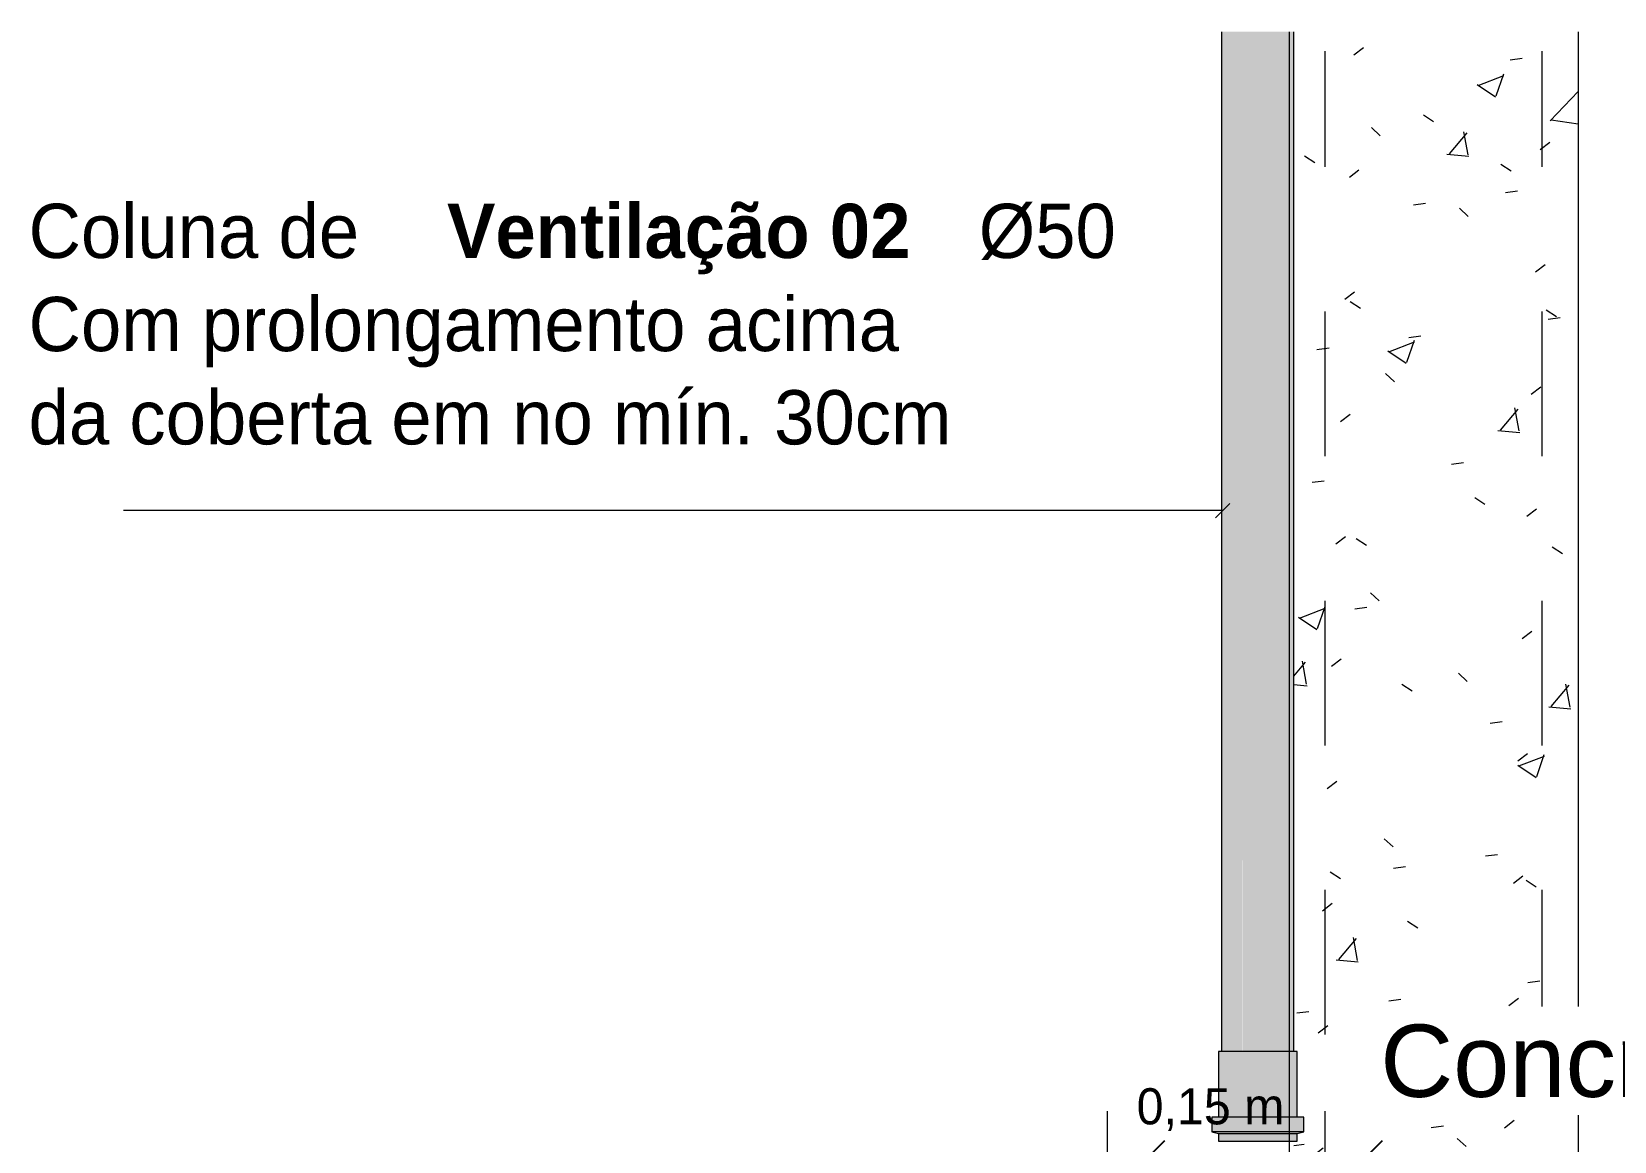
# Model space of a CAD drawing. Header units: metres. Extents: x 1.1 to 88.1, y -3.7 to 23.8.
# Drawn here: x 48.12 to 49.214, y 0.126 to 0.894 of the extents above; entities that cross this region are included whole.
import ezdxf

# ---------------------------------------------------------------- set-up
doc = ezdxf.new("R2010")
doc.units = ezdxf.units.M
doc.linetypes.add('Projeção', pattern=[0.003969, 0.002381, -0.001587])
for name, color, linetype, lineweight in [('A-ANNO-DIMS', 7, 'Continuous', 5), ('A-ANNO-DIMS-25', 7, 'Continuous', 5), ('A-FLOR-OVHD', 7, 'Projeção', 5), ('A-GENM-IDEN', 7, 'Continuous', 5), ('G-ANNO-TEXT', 7, 'Continuous', 5), ('P-PIPE', 7, 'Continuous', 5), ('S-COLS', 7, 'Continuous', 5)]:
    doc.layers.add(name, color=color, linetype=linetype, lineweight=lineweight)
doc.styles.add('Arial_4', font='arial.ttf', dxfattribs={"height": 0.05})
doc.styles.add('Century Gothic_2', font='GOTHIC.TTF', dxfattribs={"height": 0.025})
doc.styles.add('Century Gothic_3', font='GOTHIC.TTF', dxfattribs={"height": 0.0375})
doc.styles.add('Century Gothic_B_1', font='GOTHICB.TTF', dxfattribs={"height": 0.0375})
doc.dimstyles.new('Setores_1_mm', dxfattribs={"dimscale": 0.3048, "dimtxt": 0.026104, "dimasz": 0.260417, "dimexe": 0.19685, "dimexo": 0.123031, "dimgap": 0.143537, "dimtad": 1, "dimrnd": 0.01, "dimzin": 0, "dimdsep": 46, "dimtxsty": 'Century Gothic_2', "dimblk1": 'OBLIQUE', "dimblk2": 'OBLIQUE', "dimsah": 1, "dimcen": 0.09, "dimazin": 0, "dimtfac": 1, "dimtdec": 4, "dimtix": 1, "dimtmove": 0, "dimatfit": 3, "dimfxl": 1, "dimtvp": 1, "dimtolj": 1, "dimtzin": 0, "dimarcsym": 2})

# ---------------------------------------------------------------- blocks, each defined once
blk = doc.blocks.new('Pilar retangular - 20 x 40 cm-4048671-AA')
at = {"layer": 'S-COLS', "true_color": 0xeaeaea}
h = blk.add_hatch(dxfattribs=at)
h.set_pattern_fill('FP_6', color=254, style=0, pattern_type=2)
h.set_pattern_definition([(50, (-10.541, 1.515), (0.18219, -0.015938), [0.01905, -0.20955]), (355, (-10.541, 1.515), (-0.035242, 0.191059), [0.01524, -0.16764]), (100.451, (-10.526, 1.514), (0.146942, 0.17512), [0.01619, -0.17809]), (46.184, (-10.541, 1.566), (0.271077, -0.042045), [0.02857, -0.31432]), (96.636, (-10.518, 1.562), (0.237407, 0.247433), [0.02429, -0.26714]), (351.184, (-10.541, 1.566), (0.237406, 0.247428), [0.02286, -0.25146]), (21, (-10.516, 1.553), (0.15162, -0.102267), [0.01905, -0.20955]), (326, (-10.516, 1.553), (0.061803, 0.18419), [0.01524, -0.16764]), (71.451, (-10.503, 1.545), (0.213418, 0.081924), [0.01619, -0.17809]), (37.5, (-10.541, 1.515), (0.0030864, 0.084551), [0.00838, -0.15723, 0.00838, -0.1618, -0.16827]), (37.5, (-10.541, 1.515), (0.0030864, 0.084551), [-0.33579, 0.00838, -0.15989]), (7.5, (-10.541, 1.515), (0.0668157, 0.1001782), [0.00838, -0.08865, 0.00838, -0.15342, -0.06413]), (7.5, (-10.541, 1.515), (0.0668157, 0.1001782), [-0.25883, 0.00838, -0.05575]), (327.5, (-10.598, 1.515), (0.1355866, -0.0057276), [0.00838, -0.05512, 0.00838, -0.18974, -0.26289]), (327.5, (-10.598, 1.515), (0.1355866, -0.0057276), [-0.26162, 0.00838, -0.25451]), (317.5, (-10.623, 1.515), (0.148125, 0.025429), [0.00838, -0.07417, 0.00838, -0.12319, -0.18669]), (317.5, (-10.623, 1.515), (0.148125, 0.025429), [-0.21412, 0.00838, -0.17831])])
h.paths.add_polyline_path([(-9.4001, -0.3), (-9.4001, -0.1), (-9.4218, -0.1), (-9.4217, -0.111), (-9.4195, -0.111), (-9.4195, -0.1564), (-9.4149, -0.1564), (-9.4154, -0.1665), (-9.4199, -0.1677), (-9.4195, -0.173), (-9.4217, -0.173), (-9.4215, -0.1852), (-9.4188, -0.1888), (-9.4152, -0.1988), (-9.4154, -0.2105), (-9.4194, -0.2207), (-9.4251, -0.2279), (-9.4251, -0.3)])
h.paths.add_polyline_path([(-9.2373, 0), (-9.2251, 0), (-9.2251, 0.8935), (-9.4218, 0.8935), (-9.4217, 0.1882), (-9.4195, 0.1882), (-9.4195, 0.1428), (-9.4149, 0.1428), (-9.4154, 0.1327), (-9.4199, 0.1315), (-9.4195, 0.1262), (-9.4217, 0.1262), (-9.4217, 0.1053), (-9.4201, 0.1022), (-9.42, 0.0949), (-9.419, 0.094), (-9.4158, 0.0885), (-9.4147, 0.0826), (-9.4154, 0.0713), (-9.4195, 0.0638), (-9.4195, 0.0462), (-9.4192, 0.0459), (-9.416, 0.0404), (-9.4149, 0.0346), (-9.4155, 0.0233), (-9.4192, 0.0162), (-9.4218, 0.014), (-9.4217, 0), (-9.2501, 0)])
at = {"layer": 'S-COLS', "color": 253, "true_color": 0xaaaaaa}
for p, q in [((-9.4251, 0.8935), (-9.4251, 0)), ((-9.2251, 0.8935), (-9.2251, 0)), ((-9.4251, -0.1), (-9.4251, -0.3)), ((-9.4001, -0.3), (-9.4251, -0.3))]:
    blk.add_line(p, q, dxfattribs=at)
blk = doc.blocks.new('Luva Simples para Conexão - Serie Normal - Esgoto - MEP - Tigre - Standard-V51-AA')
at = {"layer": 'P-PIPE', "true_color": 0xf5ebeb}
for points in [[(-9.473, 0.1428), (-9.4467, 0.1428), (-9.4467, 0.1882), (-9.4739, 0.1882), (-9.4739, 0.1428)], [(-9.4227, 0.1428), (-9.4195, 0.1428), (-9.4195, 0.1882), (-9.4467, 0.1882), (-9.4467, 0.1428), (-9.4232, 0.1428)], [(-9.4483, 0.1327), (-9.4467, 0.1327), (-9.4467, 0.1428), (-9.4785, 0.1428), (-9.478, 0.1327), (-9.4491, 0.1327)], [(-9.4154, 0.1327), (-9.4149, 0.1428), (-9.4467, 0.1428), (-9.4467, 0.1327), (-9.416, 0.1327)], [(-9.4467, 0.1315), (-9.4467, 0.1327), (-9.4774, 0.1325), (-9.473, 0.1315), (-9.4477, 0.1315)], [(-9.4654, 0.1262), (-9.4467, 0.1262), (-9.4467, 0.1315), (-9.4735, 0.1315), (-9.4739, 0.1262), (-9.4659, 0.1262)], [(-9.4374, 0.1315), (-9.4192, 0.1317), (-9.416, 0.1327), (-9.4467, 0.1327), (-9.4467, 0.1315), (-9.4385, 0.1315)], [(-9.4218, 0.1262), (-9.4195, 0.1262), (-9.4199, 0.1315), (-9.4467, 0.1315), (-9.4467, 0.1262), (-9.4221, 0.1262)]]:
    blk.add_hatch(color=7, dxfattribs=at).paths.add_polyline_path(points)
at = {"layer": 'P-PIPE'}
for p, q in [((-9.4739, 0.1882), (-9.4739, 0.1428)), ((-9.4467, 0.1882), (-9.4739, 0.1882)), ((-9.4195, 0.1882), (-9.4467, 0.1882)), ((-9.4195, 0.1428), (-9.4195, 0.1882)), ((-9.4785, 0.1428), (-9.4785, 0.1327)), ((-9.4467, 0.1428), (-9.4785, 0.1428)), ((-9.4149, 0.1428), (-9.4467, 0.1428)), ((-9.4149, 0.1327), (-9.4149, 0.1428)), ((-9.4785, 0.1327), (-9.4739, 0.1315)), ((-9.4467, 0.1327), (-9.4785, 0.1327)), ((-9.4739, 0.1315), (-9.4739, 0.1262)), ((-9.4739, 0.1315), (-9.4467, 0.1315)), ((-9.4149, 0.1327), (-9.4467, 0.1327)), ((-9.4467, 0.1315), (-9.4195, 0.1315)), ((-9.4195, 0.1315), (-9.4149, 0.1327)), ((-9.4195, 0.1262), (-9.4195, 0.1315)), ((-9.4739, 0.1262), (-9.4467, 0.1262)), ((-9.4467, 0.1262), (-9.4195, 0.1262))]:
    blk.add_line(p, q, dxfattribs=at)
blk = doc.blocks.new('DIMBLOCK37-AA')
at = {"layer": 'A-ANNO-DIMS-25'}
for p, q in [((48.8638, 0.0871), (48.8638, 0.1471)), ((49.0143, 0.0871), (49.0143, 0.1471)), ((48.8638, 0.0871), (49.0143, 0.0871)), ((48.8638, 0.0871), (48.8638, 0.0122)), ((49.0143, 0.0871), (49.0143, 0.0122))]:
    blk.add_line(p, q, dxfattribs=at)
at = {"layer": 'A-ANNO-DIMS-25', "lineweight": 25}
for p, q in [((48.8638, 0.0871), (48.9035, 0.1268)), ((49.0143, 0.0871), (49.054, 0.1268)), ((48.8638, 0.0871), (48.8241, 0.0474)), ((49.0143, 0.0871), (48.9746, 0.0474))]:
    blk.add_line(p, q, dxfattribs=at)
at = {"layer": 'A-ANNO-DIMS-25', "color": 0, "insert": (48.8839, 0.1629), "char_height": 0.025, "width": 0.132261, "attachment_point": 1, "line_spacing_factor": 0.984502, "style": 'Century Gothic_2'}
blk.add_mtext('0,15 m', dxfattribs=at)
blk = doc.blocks.new('_Oblique')
at = {"color": 0, "linetype": 'ByBlock', "lineweight": -2}
blk.add_line((-0.5, -0.5), (0.5, 0.5), dxfattribs=at)

msp = doc.modelspace()

# ---------------------------------------------------------------- hatches: boundary and pattern name
at = {"layer": 'P-PIPE', "true_color": 0x400080}
for points in [[(48.9428, 0.1882), (48.9568, 0.1882), (48.9568, 0.8935), (48.9428, 0.8935), (48.9428, 0.1882)], [(48.9902, 0.1882), (48.9902, 0.8935), (48.9568, 0.8935), (48.9569, 0.1882), (48.9869, 0.1882)], [(48.9926, 0.1882), (48.9926, 0.1882), (48.9923, 0.8935), (48.9902, 0.8935), (48.9903, 0.1882), (48.9923, 0.1882)]]:
    msp.add_hatch(color=196, dxfattribs=at).paths.add_polyline_path(points)

# ---------------------------------------------------------------- linework, layer by layer
at = {"layer": 'A-FLOR-OVHD'}
for p, q in [((49.0143, 0), (49.0143, 0.88)), ((49.1643, 0), (49.1643, 0.88))]:
    msp.add_line(p, q, dxfattribs=at)
at = {"layer": 'G-ANNO-TEXT'}
for p, q in [((48.9341, 0.5623), (48.1832, 0.5623)), ((48.9434, 0.5623), (48.9341, 0.5623)), ((48.9434, 0.5623), (48.9385, 0.5574)), ((48.9434, 0.5623), (48.9484, 0.5673))]:
    msp.add_line(p, q, dxfattribs=at)
at = {"layer": 'P-PIPE'}
for p, q in [((48.9427, 0.8935), (48.9427, 0.1882)), ((48.9927, 0.1882), (48.9927, 0.8935))]:
    msp.add_line(p, q, dxfattribs=at)

# ---------------------------------------------------------------- block references
msp.add_blockref('Luva Simples para Conexão - Serie Normal - Esgoto - MEP - Tigre - Standard-V51-AA', (58.4144, 0), dxfattribs=at)
at = {"layer": 'S-COLS', "color": 253, "true_color": 0xaaaaaa}
msp.add_blockref('Pilar retangular - 20 x 40 cm-4048671-AA', (58.4144, 0), dxfattribs=at)

# ---------------------------------------------------------------- texts
at = {"layer": 'G-ANNO-TEXT', "char_height": 0.0375, "attachment_point": 1}
for s, insert, width, style in [('Coluna de ', (48.1175, 0.7745), 0.350738, 'Century Gothic_3'), ('Ventilação 02', (48.4069, 0.7745), 0.428903, 'Century Gothic_B_1'), (' Ø50', (48.7608, 0.7745), 0.146308, 'Century Gothic_3'), ('Com prolongamento acima ', (48.1175, 0.7101), 0.905907, 'Century Gothic_3'), ('da coberta em no mín. 30cm', (48.1175, 0.6456), 0.921941, 'Century Gothic_3')]:
    msp.add_mtext(s, dxfattribs=dict(at, insert=insert, width=width, style=style))

# ---------------------------------------------------------------- next in the draw order: texts
at = {"layer": 'A-GENM-IDEN', "color": 1, "true_color": 0xff0000, "insert": (49.0524, 0.2069), "char_height": 0.05, "width": 1.238607, "attachment_point": 1, "style": 'Arial_4', "bg_fill": 3, "box_fill_scale": 1.25, "bg_fill_color": 256, "bg_fill_true_color": 13158600, "bg_fill_transparency": 0}
msp.add_mtext('Concreto (Tampas de Concreto)', dxfattribs=at)

# ---------------------------------------------------------------- next in the draw order: dimensions: what is measured, and where the dimension line sits
at = {"layer": 'A-ANNO-DIMS'}
dim = msp.add_linear_dim(base=(49.0143, 0.0871), p1=(48.8638, -0.0253), p2=(49.0143, -0.0253), dimstyle='Setores_1_mm', override={"dimpost": '<>', "dimfxl": 0.150523}, dxfattribs=at)
dim.commit()
dim.dimension.update_dxf_attribs({"geometry": 'DIMBLOCK37-AA', "text_midpoint": (48.939, 0.144)})

doc.saveas('drawing.dxf')
